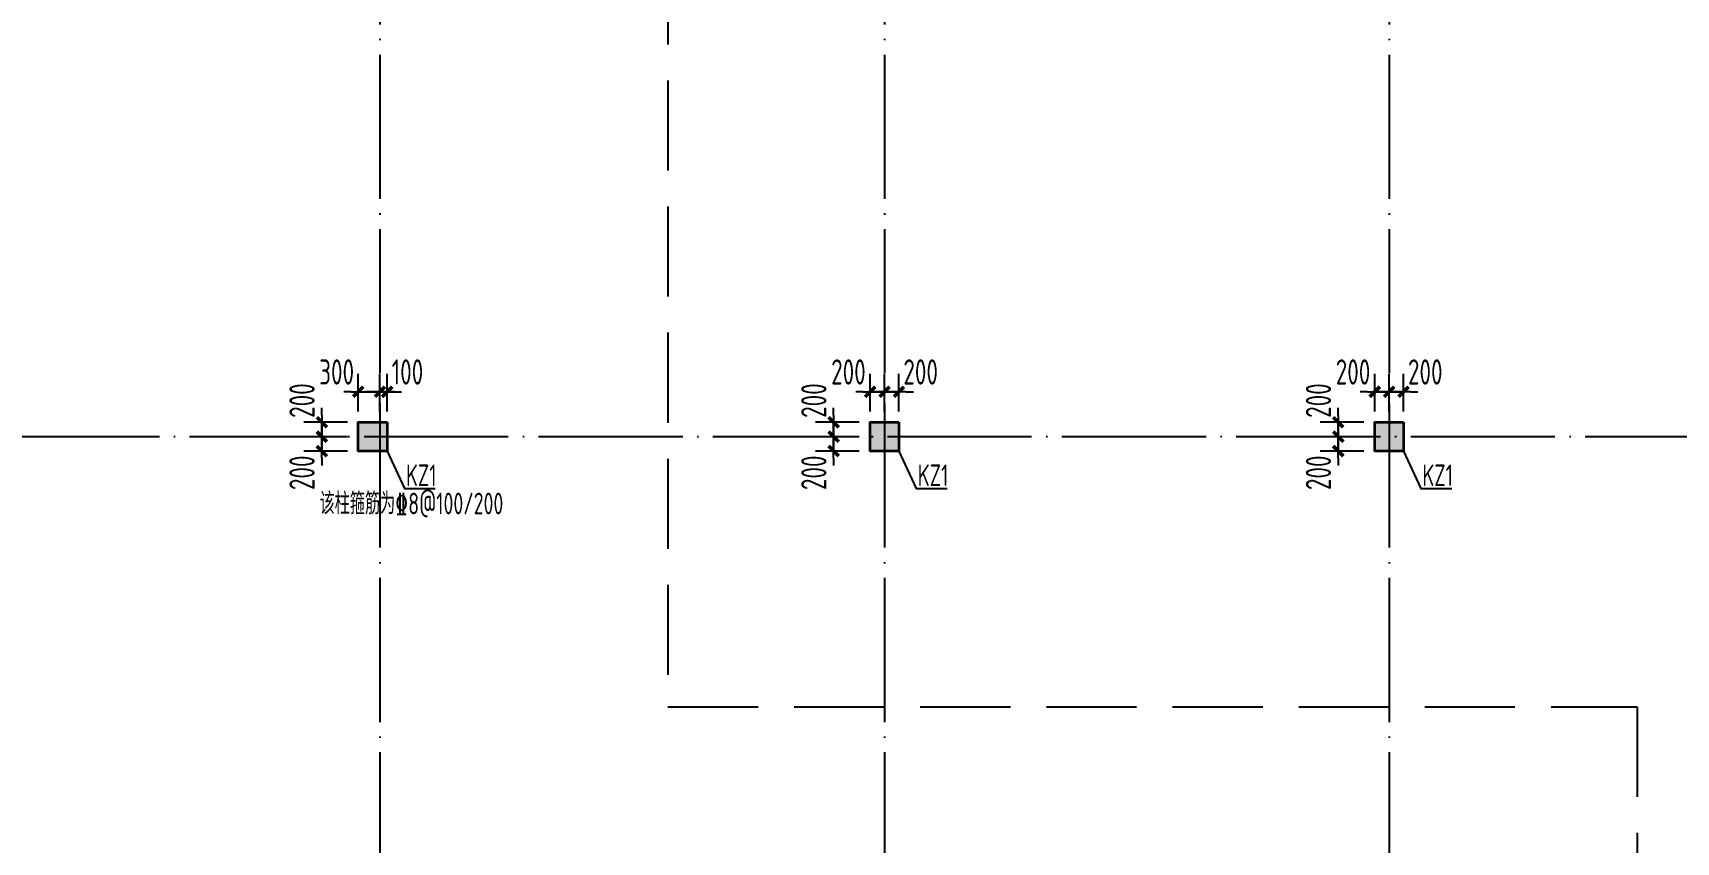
# Model space of a CAD drawing. Extents: x 8268344 to 8869063, y 669070 to 951310.
# Drawn here: x 8454893 to 8477689, y 759362 to 770591 of the extents above; entities that cross this region are included whole.
import ezdxf

# ---------------------------------------------------------------- set-up
doc = ezdxf.new("R2010")
doc.units = 0
doc.header["$LTSCALE"] = 1000
doc.linetypes.add('DASH', pattern=[0.35, 0.25, -0.1])
doc.linetypes.add('DOTE', pattern=[2.42, 2, -0.2, 0.02, -0.2])
doc.layers.get('0').update_dxf_attribs({"linetype": 'CONTINUOUS'})
doc.layers.get('Defpoints').update_dxf_attribs({"linetype": 'CONTINUOUS'})
for name, color, linetype in [('DIM', 3, 'CONTINUOUS'), ('DOTE', 1, 'DOTE'), ('PUB_TEXT', 7, 'CONTINUOUS'), ('柱涂实', 54, 'CONTINUOUS')]:
    doc.layers.add(name, color=color, linetype=linetype)
doc.layers.add('柱', color=2, linetype='CONTINUOUS', lineweight=35)
doc.styles.add('HZTXT', font='tssdeng.shx', dxfattribs={"width": 0.75, "bigfont": 'HZTXT.shx'})
doc.styles.add('TSSD_Dimension', font='Tssdeng.shx', dxfattribs={"width": 0.7, "bigfont": 'tssdchn.shx'})
doc.dimstyles.new('TSSD_100_100$0', dxfattribs={"dimtxt": 350, "dimasz": 100, "dimexe": 250, "dimexo": 150, "dimgap": 100, "dimtad": 1, "dimdec": 0, "dimzin": 0, "dimdsep": 46, "dimtxsty": 'TSSD_Dimension', "dimblk": '_TSDBK', "dimblk1": '_TSDBK', "dimblk2": '_TSDBK', "dimsah": 1, "dimcen": 0, "dimclrt": 7, "dimadec": 0, "dimazin": 0, "dimtfac": 1, "dimtdec": 0, "dimtix": 1, "dimtmove": 2, "dimatfit": 3, "dimldrblk": '_TSDBK', "dimfxl": 0, "dimtolj": 1, "dimtzin": 0, "dimarcsym": 0})

# ---------------------------------------------------------------- blocks, each defined once
blk = doc.blocks.new('_TSDBK')
blk.add_line((-1, 0), (1.5, 0))
at = {"const_width": 0.5}
blk.add_lwpolyline([(-0.7, -0.7), (0.7, 0.7)], dxfattribs=at)
blk = doc.blocks.new('*D2339')
at = {"layer": 'Defpoints', "color": 0}
for p in [(8466508, 765188), (8466002, 764988), (8466508, 764988)]:
    blk.add_point(p, dxfattribs=at)
at = {"layer": 'DIM', "color": 0, "lineweight": -2}
for p, q in [((8466002, 765288), (8466002, 765388)), ((8466358, 765188), (8465752, 765188)), ((8466002, 765188), (8466002, 764988)), ((8466358, 764988), (8465752, 764988)), ((8466002, 764888), (8466002, 764788))]:
    blk.add_line(p, q, dxfattribs=at)
at = {"layer": 'DIM', "color": 0, "lineweight": -2, "xscale": 100, "yscale": 100, "zscale": 100}
for p, rotation in [((8466002, 765188), 270), ((8466002, 764988), 90)]:
    blk.add_blockref('_TSDBK', p, dxfattribs=dict(at, rotation=rotation))
at = {"layer": 'DIM', "color": 7, "insert": (8465727, 765489), "char_height": 350, "attachment_point": 5, "rotation": 90, "style": 'TSSD_Dimension'}
blk.add_mtext('\\A1;200', dxfattribs=at)
blk = doc.blocks.new('*D2340')
at = {"layer": 'Defpoints', "color": 0}
for p in [(8466508, 764988), (8466002, 764788), (8466508, 764788)]:
    blk.add_point(p, dxfattribs=at)
at = {"layer": 'DIM', "color": 0, "lineweight": -2}
for p, q in [((8466002, 765088), (8466002, 765188)), ((8466358, 764988), (8465752, 764988)), ((8466002, 764988), (8466002, 764788)), ((8466358, 764788), (8465752, 764788)), ((8466002, 764688), (8466002, 764588))]:
    blk.add_line(p, q, dxfattribs=at)
at = {"layer": 'DIM', "color": 0, "lineweight": -2, "xscale": 100, "yscale": 100, "zscale": 100}
for p, rotation in [((8466002, 764988), 270), ((8466002, 764788), 90)]:
    blk.add_blockref('_TSDBK', p, dxfattribs=dict(at, rotation=rotation))
at = {"layer": 'DIM', "color": 7, "insert": (8465727, 764487), "char_height": 350, "attachment_point": 5, "rotation": 90, "style": 'TSSD_Dimension'}
blk.add_mtext('\\A1;200', dxfattribs=at)
blk = doc.blocks.new('*D2341')
at = {"layer": 'Defpoints', "color": 0}
for p in [(8466908, 765611), (8466708, 765188), (8466908, 765188)]:
    blk.add_point(p, dxfattribs=at)
at = {"layer": 'DIM', "color": 0, "lineweight": -2}
for p, q in [((8466708, 765338), (8466708, 765861)), ((8466908, 765338), (8466908, 765861)), ((8466608, 765611), (8466508, 765611)), ((8466708, 765611), (8466908, 765611)), ((8467008, 765611), (8467108, 765611))]:
    blk.add_line(p, q, dxfattribs=at)
at = {"layer": 'DIM', "color": 0, "lineweight": -2, "xscale": 100, "yscale": 100, "zscale": 100}
blk.add_blockref('_TSDBK', (8466708, 765611), dxfattribs=at)
at = {"layer": 'DIM', "color": 0, "lineweight": -2, "xscale": 100, "yscale": 100, "zscale": 100, "rotation": 180}
blk.add_blockref('_TSDBK', (8466908, 765611), dxfattribs=at)
at = {"layer": 'DIM', "color": 7, "insert": (8467209, 765886), "char_height": 350, "attachment_point": 5, "style": 'TSSD_Dimension'}
blk.add_mtext('\\A1;200', dxfattribs=at)
blk = doc.blocks.new('*D2342')
at = {"layer": 'Defpoints', "color": 0}
for p in [(8466708, 765611), (8466508, 765188), (8466708, 765188)]:
    blk.add_point(p, dxfattribs=at)
at = {"layer": 'DIM', "color": 0, "lineweight": -2}
for p, q in [((8466508, 765338), (8466508, 765861)), ((8466708, 765338), (8466708, 765861)), ((8466408, 765611), (8466308, 765611)), ((8466508, 765611), (8466708, 765611)), ((8466808, 765611), (8466908, 765611))]:
    blk.add_line(p, q, dxfattribs=at)
at = {"layer": 'DIM', "color": 0, "lineweight": -2, "xscale": 100, "yscale": 100, "zscale": 100}
blk.add_blockref('_TSDBK', (8466508, 765611), dxfattribs=at)
at = {"layer": 'DIM', "color": 0, "lineweight": -2, "xscale": 100, "yscale": 100, "zscale": 100, "rotation": 180}
blk.add_blockref('_TSDBK', (8466708, 765611), dxfattribs=at)
at = {"layer": 'DIM', "color": 7, "insert": (8466207, 765886), "char_height": 350, "attachment_point": 5, "style": 'TSSD_Dimension'}
blk.add_mtext('\\A1;200', dxfattribs=at)
blk = doc.blocks.new('*D2359')
at = {"layer": 'Defpoints', "color": 0}
for p in [(8473508, 765188), (8473002, 764988), (8473508, 764988)]:
    blk.add_point(p, dxfattribs=at)
at = {"layer": 'DIM', "color": 0, "lineweight": -2}
for p, q in [((8473002, 765288), (8473002, 765388)), ((8473358, 765188), (8472752, 765188)), ((8473002, 765188), (8473002, 764988)), ((8473358, 764988), (8472752, 764988)), ((8473002, 764888), (8473002, 764788))]:
    blk.add_line(p, q, dxfattribs=at)
at = {"layer": 'DIM', "color": 0, "lineweight": -2, "xscale": 100, "yscale": 100, "zscale": 100}
for p, rotation in [((8473002, 765188), 270), ((8473002, 764988), 90)]:
    blk.add_blockref('_TSDBK', p, dxfattribs=dict(at, rotation=rotation))
at = {"layer": 'DIM', "color": 7, "insert": (8472727, 765489), "char_height": 350, "attachment_point": 5, "rotation": 90, "style": 'TSSD_Dimension'}
blk.add_mtext('\\A1;200', dxfattribs=at)
blk = doc.blocks.new('*D2360')
at = {"layer": 'Defpoints', "color": 0}
for p in [(8473508, 764988), (8473002, 764788), (8473508, 764788)]:
    blk.add_point(p, dxfattribs=at)
at = {"layer": 'DIM', "color": 0, "lineweight": -2}
for p, q in [((8473002, 765088), (8473002, 765188)), ((8473358, 764988), (8472752, 764988)), ((8473002, 764988), (8473002, 764788)), ((8473358, 764788), (8472752, 764788)), ((8473002, 764688), (8473002, 764588))]:
    blk.add_line(p, q, dxfattribs=at)
at = {"layer": 'DIM', "color": 0, "lineweight": -2, "xscale": 100, "yscale": 100, "zscale": 100}
for p, rotation in [((8473002, 764988), 270), ((8473002, 764788), 90)]:
    blk.add_blockref('_TSDBK', p, dxfattribs=dict(at, rotation=rotation))
at = {"layer": 'DIM', "color": 7, "insert": (8472727, 764487), "char_height": 350, "attachment_point": 5, "rotation": 90, "style": 'TSSD_Dimension'}
blk.add_mtext('\\A1;200', dxfattribs=at)
blk = doc.blocks.new('*D2361')
at = {"layer": 'Defpoints', "color": 0}
for p in [(8473908, 765611), (8473708, 765188), (8473908, 765188)]:
    blk.add_point(p, dxfattribs=at)
at = {"layer": 'DIM', "color": 0, "lineweight": -2}
for p, q in [((8473708, 765338), (8473708, 765861)), ((8473908, 765338), (8473908, 765861)), ((8473608, 765611), (8473508, 765611)), ((8473708, 765611), (8473908, 765611)), ((8474008, 765611), (8474108, 765611))]:
    blk.add_line(p, q, dxfattribs=at)
at = {"layer": 'DIM', "color": 0, "lineweight": -2, "xscale": 100, "yscale": 100, "zscale": 100}
blk.add_blockref('_TSDBK', (8473708, 765611), dxfattribs=at)
at = {"layer": 'DIM', "color": 0, "lineweight": -2, "xscale": 100, "yscale": 100, "zscale": 100, "rotation": 180}
blk.add_blockref('_TSDBK', (8473908, 765611), dxfattribs=at)
at = {"layer": 'DIM', "color": 7, "insert": (8474209, 765886), "char_height": 350, "attachment_point": 5, "style": 'TSSD_Dimension'}
blk.add_mtext('\\A1;200', dxfattribs=at)
blk = doc.blocks.new('*D2362')
at = {"layer": 'Defpoints', "color": 0}
for p in [(8473708, 765611), (8473508, 765188), (8473708, 765188)]:
    blk.add_point(p, dxfattribs=at)
at = {"layer": 'DIM', "color": 0, "lineweight": -2}
for p, q in [((8473508, 765338), (8473508, 765861)), ((8473708, 765338), (8473708, 765861)), ((8473408, 765611), (8473308, 765611)), ((8473508, 765611), (8473708, 765611)), ((8473808, 765611), (8473908, 765611))]:
    blk.add_line(p, q, dxfattribs=at)
at = {"layer": 'DIM', "color": 0, "lineweight": -2, "xscale": 100, "yscale": 100, "zscale": 100}
blk.add_blockref('_TSDBK', (8473508, 765611), dxfattribs=at)
at = {"layer": 'DIM', "color": 0, "lineweight": -2, "xscale": 100, "yscale": 100, "zscale": 100, "rotation": 180}
blk.add_blockref('_TSDBK', (8473708, 765611), dxfattribs=at)
at = {"layer": 'DIM', "color": 7, "insert": (8473207, 765886), "char_height": 350, "attachment_point": 5, "style": 'TSSD_Dimension'}
blk.add_mtext('\\A1;200', dxfattribs=at)
blk = doc.blocks.new('*D2411')
at = {"layer": 'Defpoints', "color": 0}
for p in [(8459408, 765188), (8458902, 764988), (8459408, 764988)]:
    blk.add_point(p, dxfattribs=at)
at = {"layer": 'DIM', "color": 0, "lineweight": -2}
for p, q in [((8458902, 765288), (8458902, 765388)), ((8459258, 765188), (8458652, 765188)), ((8458902, 765188), (8458902, 764988)), ((8459258, 764988), (8458652, 764988)), ((8458902, 764888), (8458902, 764788))]:
    blk.add_line(p, q, dxfattribs=at)
at = {"layer": 'DIM', "color": 0, "lineweight": -2, "xscale": 100, "yscale": 100, "zscale": 100}
for p, rotation in [((8458902, 765188), 270), ((8458902, 764988), 90)]:
    blk.add_blockref('_TSDBK', p, dxfattribs=dict(at, rotation=rotation))
at = {"layer": 'DIM', "color": 7, "insert": (8458627, 765489), "char_height": 350, "attachment_point": 5, "rotation": 90, "style": 'TSSD_Dimension'}
blk.add_mtext('\\A1;200', dxfattribs=at)
blk = doc.blocks.new('*D2412')
at = {"layer": 'Defpoints', "color": 0}
for p in [(8459408, 764988), (8458902, 764788), (8459408, 764788)]:
    blk.add_point(p, dxfattribs=at)
at = {"layer": 'DIM', "color": 0, "lineweight": -2}
for p, q in [((8458902, 765088), (8458902, 765188)), ((8459258, 764988), (8458652, 764988)), ((8458902, 764988), (8458902, 764788)), ((8459258, 764788), (8458652, 764788)), ((8458902, 764688), (8458902, 764588))]:
    blk.add_line(p, q, dxfattribs=at)
at = {"layer": 'DIM', "color": 0, "lineweight": -2, "xscale": 100, "yscale": 100, "zscale": 100}
for p, rotation in [((8458902, 764988), 270), ((8458902, 764788), 90)]:
    blk.add_blockref('_TSDBK', p, dxfattribs=dict(at, rotation=rotation))
at = {"layer": 'DIM', "color": 7, "insert": (8458627, 764487), "char_height": 350, "attachment_point": 5, "rotation": 90, "style": 'TSSD_Dimension'}
blk.add_mtext('\\A1;200', dxfattribs=at)
blk = doc.blocks.new('*D2413')
at = {"layer": 'Defpoints', "color": 0}
for p in [(8459808, 765611), (8459708, 765188), (8459808, 765188)]:
    blk.add_point(p, dxfattribs=at)
at = {"layer": 'DIM', "color": 0, "lineweight": -2}
for p, q in [((8459708, 765338), (8459708, 765861)), ((8459808, 765338), (8459808, 765861)), ((8459608, 765611), (8459508, 765611)), ((8459708, 765611), (8459808, 765611)), ((8459908, 765611), (8460008, 765611))]:
    blk.add_line(p, q, dxfattribs=at)
at = {"layer": 'DIM', "color": 0, "lineweight": -2, "xscale": 100, "yscale": 100, "zscale": 100}
blk.add_blockref('_TSDBK', (8459708, 765611), dxfattribs=at)
at = {"layer": 'DIM', "color": 0, "lineweight": -2, "xscale": 100, "yscale": 100, "zscale": 100, "rotation": 180}
blk.add_blockref('_TSDBK', (8459808, 765611), dxfattribs=at)
at = {"layer": 'DIM', "color": 7, "insert": (8460090, 765886), "char_height": 350, "attachment_point": 5, "style": 'TSSD_Dimension'}
blk.add_mtext('\\A1;100', dxfattribs=at)
blk = doc.blocks.new('*D2414')
at = {"layer": 'Defpoints', "color": 0}
for p in [(8459708, 765611), (8459408, 765188), (8459708, 765188)]:
    blk.add_point(p, dxfattribs=at)
at = {"layer": 'DIM', "color": 0, "lineweight": -2}
for p, q in [((8459408, 765338), (8459408, 765861)), ((8459708, 765338), (8459708, 765861)), ((8459308, 765611), (8459208, 765611)), ((8459408, 765611), (8459708, 765611)), ((8459808, 765611), (8459908, 765611))]:
    blk.add_line(p, q, dxfattribs=at)
at = {"layer": 'DIM', "color": 0, "lineweight": -2, "xscale": 100, "yscale": 100, "zscale": 100}
blk.add_blockref('_TSDBK', (8459408, 765611), dxfattribs=at)
at = {"layer": 'DIM', "color": 0, "lineweight": -2, "xscale": 100, "yscale": 100, "zscale": 100, "rotation": 180}
blk.add_blockref('_TSDBK', (8459708, 765611), dxfattribs=at)
at = {"layer": 'DIM', "color": 7, "insert": (8459107, 765886), "char_height": 350, "attachment_point": 5, "style": 'TSSD_Dimension'}
blk.add_mtext('\\A1;300', dxfattribs=at)

msp = doc.modelspace()

# ---------------------------------------------------------------- hatches: boundary and pattern name
at = {"layer": '柱涂实'}
for points in [[(8459807.9, 765188.2), (8459807.9, 764788.2), (8459407.9, 764788.2), (8459407.9, 765188.2)], [(8466907.9, 765188.2), (8466907.9, 764788.2), (8466507.9, 764788.2), (8466507.9, 765188.2)], [(8473907.9, 765188.2), (8473907.9, 764788.2), (8473507.9, 764788.2), (8473507.9, 765188.2)]]:
    msp.add_hatch(color=256, dxfattribs=at).paths.add_polyline_path(points)

# ---------------------------------------------------------------- linework, layer by layer
at = {"linetype": 'DASH', "ltscale": 5}
msp.add_lwpolyline([(8514012.4, 749935.7), (8514012.4, 754093.2), (8526668.1, 754093.2), (8526668.1, 749935.7), (8539221.7, 749935.7), (8539221.7, 794431.4), (8463703.5, 794431.4), (8463703.5, 761238.8), (8477148.5, 761238.8), (8477148.5, 749935.7), (8514012.4, 749935.7)], dxfattribs=at)
at = {"layer": 'DOTE'}
for p, q in [((8459707.9, 794488.2), (8459707.9, 749488.2)), ((8466707.9, 794488.2), (8466707.9, 749488.2)), ((8473707.9, 794488.2), (8473707.9, 749488.2)), ((8437707.9, 764988.2), (8539007.9, 764988.2))]:
    msp.add_line(p, q, dxfattribs=at)
at = {"layer": 'PUB_TEXT', "color": 7}
for points in [[(8459807.9, 764788.2), (8460047.3, 764270.4), (8460476, 764270.4)], [(8466907.9, 764788.2), (8467147.3, 764270.4), (8467576, 764270.4)], [(8473907.9, 764788.2), (8474147.3, 764270.4), (8474576, 764270.4)]]:
    msp.add_lwpolyline(points, dxfattribs=at)
at = {"layer": '柱'}
for points in [[(8459807.9, 765188.2), (8459807.9, 764788.2), (8459407.9, 764788.2), (8459407.9, 765188.2)], [(8466907.9, 765188.2), (8466907.9, 764788.2), (8466507.9, 764788.2), (8466507.9, 765188.2)], [(8473907.9, 765188.2), (8473907.9, 764788.2), (8473507.9, 764788.2), (8473507.9, 765188.2)]]:
    msp.add_lwpolyline(points, close=True, dxfattribs=at)
at = {"layer": '柱涂实', "linetype": 'Continuous'}
for points in [[(8459807.9, 765188.2), (8459807.9, 764788.2), (8459407.9, 764788.2), (8459407.9, 765188.2)], [(8466907.9, 765188.2), (8466907.9, 764788.2), (8466507.9, 764788.2), (8466507.9, 765188.2)], [(8473907.9, 765188.2), (8473907.9, 764788.2), (8473507.9, 764788.2), (8473507.9, 765188.2)]]:
    msp.add_lwpolyline(points, close=True, dxfattribs=at)

# ---------------------------------------------------------------- texts
at = {"layer": 'PUB_TEXT', "color": 6, "style": 'HZTXT', "width": 0.7}
for s, p in [('KZ1', (8460068.9, 764302.4)), ('KZ1', (8467168.9, 764302.4)), ('KZ1', (8474168.9, 764302.4)), ('该柱箍筋为%%1328@100/200', (8458870.4, 763910.8))]:
    msp.add_text(s, height=300, dxfattribs=at).set_placement(p)

# ---------------------------------------------------------------- dimensions: what is measured, and where the dimension line sits
at = {"layer": 'DIM'}
for base, p1, p2, picture, middle in [((8459707.9, 765611.1), (8459407.9, 765188.2), (8459707.9, 765188.2), '*D2414', (8459106.8, 765886.1)), ((8459807.9, 765611.1), (8459707.9, 765188.2), (8459807.9, 765188.2), '*D2413', (8460090.2, 765886.1)), ((8466707.9, 765611.1), (8466507.9, 765188.2), (8466707.9, 765188.2), '*D2342', (8466206.8, 765886.1)), ((8466907.9, 765611.1), (8466707.9, 765188.2), (8466907.9, 765188.2), '*D2341', (8467209, 765886.1)), ((8473707.9, 765611.1), (8473507.9, 765188.2), (8473707.9, 765188.2), '*D2362', (8473206.8, 765886.1)), ((8473907.9, 765611.1), (8473707.9, 765188.2), (8473907.9, 765188.2), '*D2361', (8474209, 765886.1))]:
    dim = msp.add_linear_dim(base=base, p1=p1, p2=p2, dimstyle='TSSD_100_100$0', dxfattribs=at)
    dim.commit()
    dim.dimension.update_dxf_attribs({"geometry": picture, "text_midpoint": middle, "dimtype": 160})
for base, p1, p2, picture, middle in [((8458901.8, 764988.2), (8459407.9, 765188.2), (8459407.9, 764988.2), '*D2411', (8458626.8, 765489.3)), ((8466001.8, 764988.2), (8466507.9, 765188.2), (8466507.9, 764988.2), '*D2339', (8465726.8, 765489.3)), ((8473001.8, 764988.2), (8473507.9, 765188.2), (8473507.9, 764988.2), '*D2359', (8472726.8, 765489.3)), ((8458901.8, 764788.2), (8459407.9, 764988.2), (8459407.9, 764788.2), '*D2412', (8458626.8, 764487.2)), ((8466001.8, 764788.2), (8466507.9, 764988.2), (8466507.9, 764788.2), '*D2340', (8465726.8, 764487.2)), ((8473001.8, 764788.2), (8473507.9, 764988.2), (8473507.9, 764788.2), '*D2360', (8472726.8, 764487.2))]:
    dim = msp.add_linear_dim(base=base, p1=p1, p2=p2, angle=90, dimstyle='TSSD_100_100$0', dxfattribs=at)
    dim.commit()
    dim.dimension.update_dxf_attribs({"geometry": picture, "text_midpoint": middle, "dimtype": 160})

doc.saveas('drawing.dxf')
